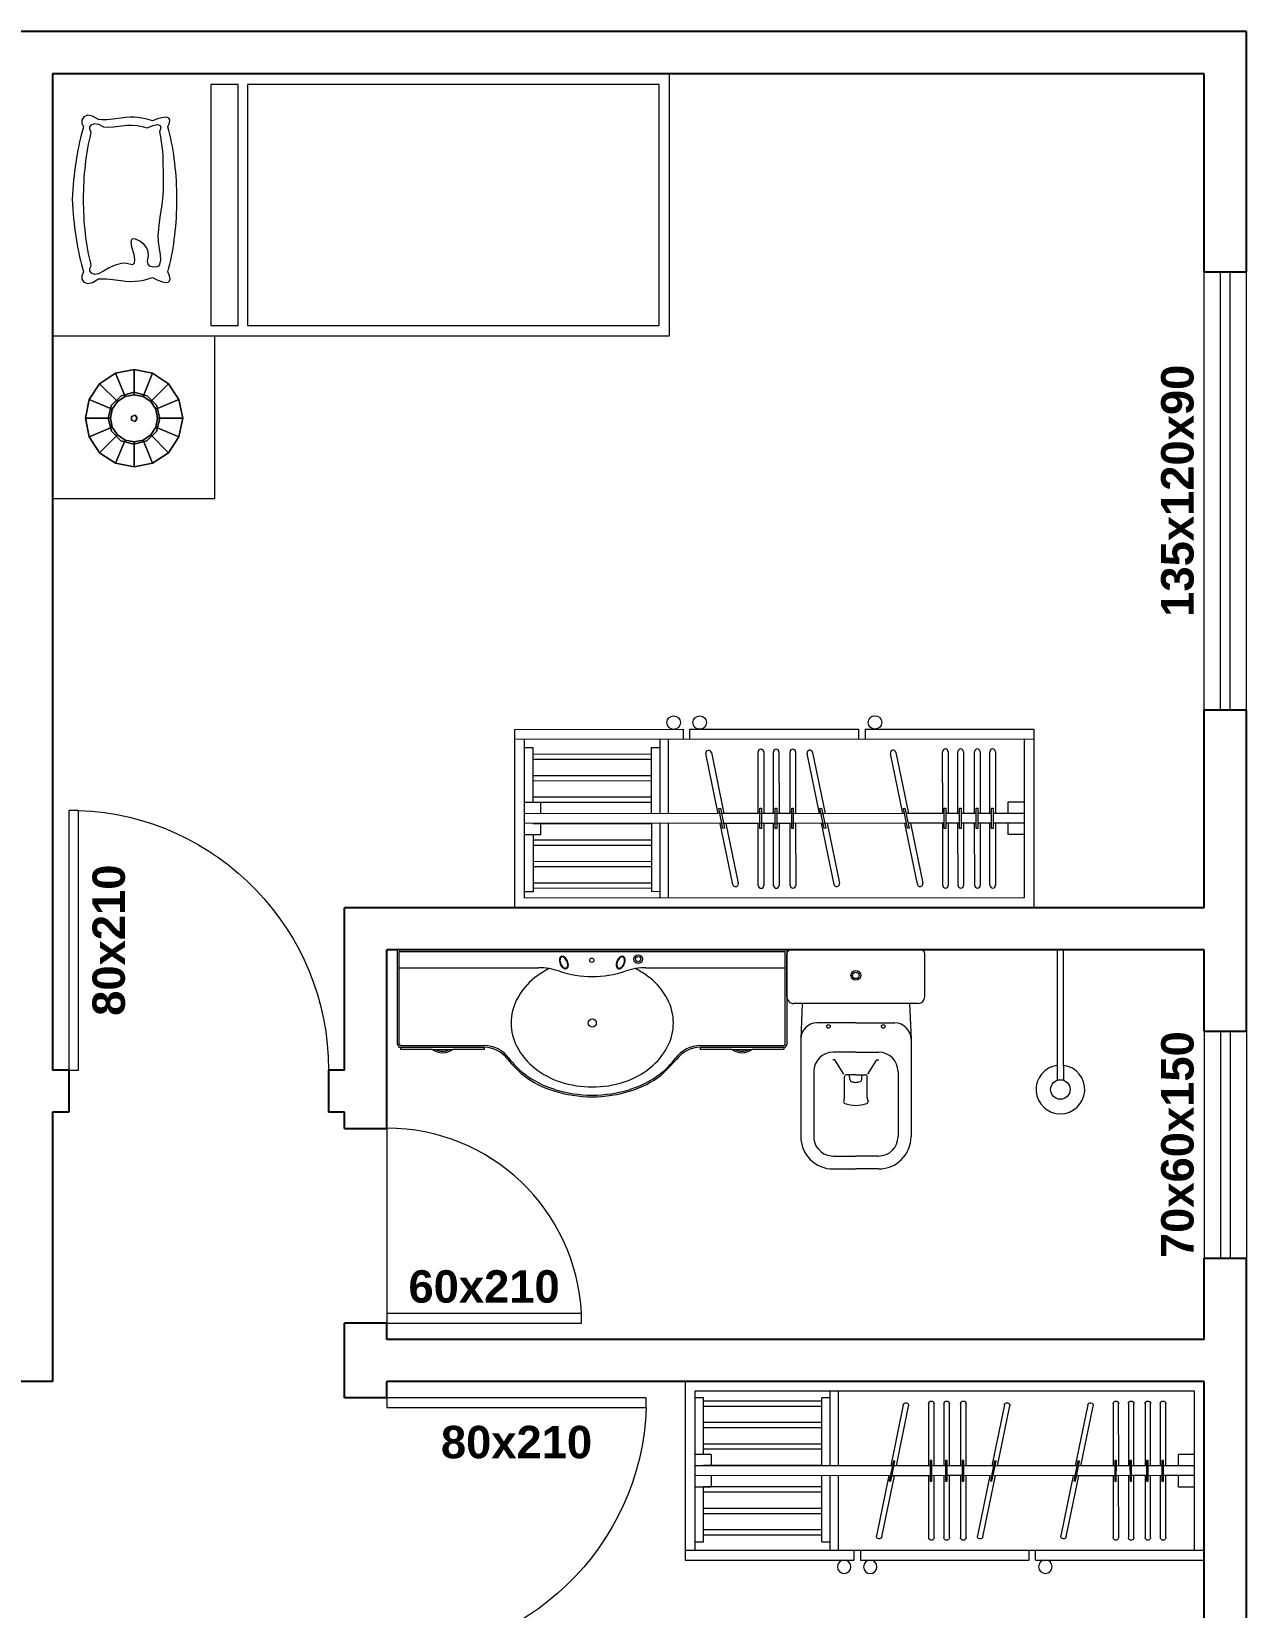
# Model space of a CAD drawing. Header units: centimetres. Extents: x -13202 to -12452, y 4339 to 5301.
# Drawn here: x -12826.3 to -12451.8, y 4815.8 to 5301.4 of the extents above; entities that cross this region are included whole.
import ezdxf

# ---------------------------------------------------------------- set-up
doc = ezdxf.new("R2010")
doc.units = ezdxf.units.CM
for name, color, linetype, lineweight in [('Cotas', 7, 'Continuous', 9), ('Janelas', 3, 'Continuous', 15), ('Mobília', 244, 'Continuous', 15), ('Paredes', 154, 'Continuous', 25), ('Piso', 253, 'Continuous', 9), ('Portas', 30, 'Continuous', 15)]:
    doc.layers.add(name, color=color, linetype=linetype, lineweight=lineweight)
doc.styles.add('texto', font='')
doc.styles.get('texto').set_extended_font_data('Arial', bold=True)
doc.dimstyles.new('Portas e Janelas', dxfattribs={"dimscale": 0, "dimtxt": 2, "dimasz": 2.5, "dimexe": 1.25, "dimexo": 2, "dimtad": 1, "dimtxsty": 'texto', "dimblk": 'OBLIQUE', "dimcen": 2.5, "dimse1": 1, "dimse2": 1, "dimsd1": 1, "dimsd2": 1, "dimclrt": 102, "dimadec": 0, "dimazin": 0, "dimtfac": 1, "dimtmove": 0, "dimatfit": 3, "dimfxl": 1, "dimarcsym": 0})

# ---------------------------------------------------------------- blocks, each defined once
blk = doc.blocks.new('*D2')
at = {"layer": 'Defpoints', "color": 0, "transparency": 16777216}
for p in [(-12464.83, 5227.41), (-12464.83, 5092.41), (-12464.83, 5092.41)]:
    blk.add_point(p, dxfattribs=at)
at = {"layer": 'Cotas', "color": 102, "transparency": 16777216, "insert": (-12473.06, 5159.91), "char_height": 10, "attachment_point": 5, "rotation": 90, "style": 'texto'}
blk.add_mtext('135x120x90', dxfattribs=at)
blk = doc.blocks.new('_Oblique')
at = {"color": 0, "linetype": 'ByBlock', "lineweight": -2}
blk.add_line((-0.5, -0.5), (0.5, 0.5), dxfattribs=at)
blk = doc.blocks.new('*D4')
at = {"layer": 'Defpoints', "color": 0, "transparency": 16777216}
for p in [(-12811.83, 5061.41), (-12794.23, 5061.41), (-12811.83, 4981.41)]:
    blk.add_point(p, dxfattribs=at)
at = {"layer": 'Cotas', "color": 102, "transparency": 16777216, "insert": (-12802.47, 5021.41), "char_height": 10, "attachment_point": 5, "rotation": 90, "style": 'texto'}
blk.add_mtext('80x210', dxfattribs=at)
blk = doc.blocks.new('*D5')
at = {"layer": 'Defpoints', "color": 0, "transparency": 16777216}
for p in [(-12464.83, 4993.41), (-12464.83, 4923.41), (-12464.83, 4923.41)]:
    blk.add_point(p, dxfattribs=at)
at = {"layer": 'Cotas', "color": 102, "transparency": 16777216, "insert": (-12473.06, 4958.41), "char_height": 10, "attachment_point": 5, "rotation": 90, "style": 'texto'}
blk.add_mtext('70x60x150', dxfattribs=at)
blk = doc.blocks.new('*D6')
at = {"layer": 'Defpoints', "color": 0, "transparency": 16777216}
for p in [(-12716.83, 4906.41), (-12656.83, 4906.41), (-12656.83, 4906.41)]:
    blk.add_point(p, dxfattribs=at)
at = {"layer": 'Cotas', "color": 102, "transparency": 16777216, "insert": (-12686.83, 4914.64), "char_height": 10, "attachment_point": 5, "style": 'texto'}
blk.add_mtext('60x210', dxfattribs=at)
blk = doc.blocks.new('*D7')
at = {"layer": 'Defpoints', "color": 0, "transparency": 16777216}
for p in [(-12716.83, 4877.41), (-12636.83, 4877.41), (-12636.83, 4858.46)]:
    blk.add_point(p, dxfattribs=at)
at = {"layer": 'Cotas', "color": 102, "transparency": 16777216, "insert": (-12676.83, 4866.69), "char_height": 10, "attachment_point": 5, "style": 'texto'}
blk.add_mtext('80x210', dxfattribs=at)
blk = doc.blocks.new('porta60')
blk.add_lwpolyline([(0, 0), (60, 0), (60, 3), (0, 3)], close=True)
blk.add_arc((0, 0), 60.07, 2.8624, 90)
blk = doc.blocks.new('janela135')
for p, q in [((0, 13), (135, 13)), ((0, 8), (135, 8)), ((0, 5), (135, 5)), ((0, 0), (135, 0))]:
    blk.add_line(p, q)
blk = doc.blocks.new('janela70')
for p, q in [((-13, 70), (-13, 0)), ((-8, 70), (-8, 0)), ((-5, 70), (-5, 0)), ((0, 70), (0, 0))]:
    blk.add_line(p, q)
blk = doc.blocks.new('porta80')
blk.add_lwpolyline([(0, 0), (-3, 0), (-3, 80), (0, 80)], close=True)
blk.add_arc((0, 0), 80.06, 92.1476, 180)
blk = doc.blocks.new('pia banheiro')
for p, q in [((-60, -29), (-60, 0)), ((-60, 0), (60, 0)), ((60, 0), (60, -29)), ((-59.5, -29), (-59.5, -0.5)), ((-59.5, -0.5), (59.5, -0.5)), ((59.5, -29), (59.5, -0.5)), ((-59.5, -5.5), (-16.56, -5.5)), ((16.56, -5.5), (59.5, -5.5)), ((-59, -29.5), (-33.32, -29.5)), ((-59, -30), (-33.32, -30)), ((-59, -30.7), (-59, -30)), ((-49.3, -30.7), (-59, -30.7)), ((-49.3, -30.7), (-48.32, -30.7)), ((-48.32, -30.7), (-44, -30.7)), ((-44, -30.7), (-43.02, -30.7)), ((-33.32, -30.7), (-43.02, -30.7)), ((-33.32, -30), (-33.32, -30.7)), ((33.32, -29.5), (59, -29.5)), ((33.32, -30.7), (33.32, -30)), ((33.32, -30), (59, -30)), ((43.02, -30.7), (33.32, -30.7)), ((43.02, -30.7), (44, -30.7)), ((44, -30.7), (48.32, -30.7)), ((48.32, -30.7), (49.3, -30.7)), ((59, -30.7), (49.3, -30.7)), ((59, -30), (59, -30.7))]:
    blk.add_line(p, q)
for centre, radius in [((-0.14, -3.19), 0.653), ((14.15, -2.83), 1.31), ((14.15, -2.83), 0.805), ((0, -22.5), 1.25)]:
    blk.add_circle(centre, radius)
for centre, radius, start, end in [((-7.89, -3.21), 2.26, 172.9335, 190.0869), ((-8.65, -3.12), 1.5, 148.4998, 172.9335), ((-6.84, -3.02), 3.33, 190.0869, 204.2101), ((-7.89, -3.21), 2.06, 172.9335, 190.0869), ((-8.65, -3.12), 1.3, 148.4998, 172.9335), ((-9.27, -2.74), 0.772, 114.2101, 148.4998), ((-6.84, -3.02), 3.13, 190.0869, 204.2101), ((-6.84, -3.02), 3.33, 204.2101, 218.3334), ((-9.27, -2.74), 0.572, 114.2101, 148.4998), ((-6.84, -3.02), 3.13, 204.2101, 218.3334), ((-9.27, -2.74), 0.772, 79.9205, 114.2101), ((-9.27, -2.74), 0.572, 79.9205, 114.2101), ((-9.4, -3.45), 1.3, 55.4867, 79.9205), ((-9.4, -3.45), 1.5, 55.4867, 79.9205), ((-9.83, -4.08), 2.06, 38.3334, 55.4867), ((-9.83, -4.08), 2.26, 38.3334, 55.4867), ((-10.67, -4.74), 3.13, 24.2101, 38.3334), ((-10.67, -4.74), 3.33, 24.2101, 38.3334), ((-10.67, -4.74), 3.13, 10.0869, 24.2101), ((-8.86, -4.65), 1.3, 328.4998, 352.9335), ((-10.67, -4.74), 3.33, 10.0869, 24.2101), ((-9.62, -4.56), 2.06, 352.9335, 10.0869), ((-8.86, -4.65), 1.5, 328.4998, 352.9335), ((-9.62, -4.56), 2.26, 352.9335, 10.0869), ((9.62, -4.56), 2.26, 169.9131, 187.0665), ((8.86, -4.65), 1.5, 187.0665, 211.5002), ((10.67, -4.74), 3.33, 155.7899, 169.9131), ((9.62, -4.56), 2.06, 169.9131, 187.0665), ((8.86, -4.65), 1.3, 187.0665, 211.5002), ((10.67, -4.74), 3.13, 155.7899, 169.9131), ((10.67, -4.74), 3.33, 141.6666, 155.7899), ((10.67, -4.74), 3.13, 141.6666, 155.7899), ((9.83, -4.08), 2.26, 124.5133, 141.6666), ((9.83, -4.08), 2.06, 124.5133, 141.6666), ((9.4, -3.45), 1.5, 100.0795, 124.5133), ((9.4, -3.45), 1.3, 100.0795, 124.5133), ((9.27, -2.74), 0.772, 65.7899, 100.0795), ((9.27, -2.74), 0.572, 65.7899, 100.0795), ((6.84, -3.02), 3.13, 321.6666, 335.7899), ((6.84, -3.02), 3.33, 321.6666, 335.7899), ((9.27, -2.74), 0.572, 31.5002, 65.7899), ((9.27, -2.74), 0.772, 31.5002, 65.7899), ((6.84, -3.02), 3.13, 335.7899, 349.9131), ((8.65, -3.12), 1.3, 7.0665, 31.5002), ((6.84, -3.02), 3.33, 335.7899, 349.9131), ((7.89, -3.21), 2.06, 349.9131, 7.0665), ((8.65, -3.12), 1.5, 7.0665, 31.5002), ((7.89, -3.21), 2.26, 349.9131, 7.0665), ((-4.81, -24.85), 20.77, 128.2804, 152.3071), ((-1.9, -28.54), 25.47, 116.5933, 128.2804), ((-16.56, -25.5), 20, 71.2758, 90), ((0, 23.35), 31.58, 251.2758, 270), ((-7.68, -3.69), 2.26, 218.3334, 235.4867), ((-7.68, -3.69), 2.06, 218.3334, 235.4867), ((-8.11, -4.31), 1.5, 235.4867, 259.9205), ((-8.11, -4.31), 1.3, 235.4867, 259.9205), ((-8.24, -5.03), 0.772, 259.9205, 294.2101), ((-8.24, -5.03), 0.572, 259.9205, 294.2101), ((-8.24, -5.03), 0.572, 294.2101, 328.4998), ((-8.24, -5.03), 0.772, 294.2101, 328.4998), ((0, 23.35), 31.58, 270, 288.7242), ((8.24, -5.03), 0.772, 211.5002, 245.7899), ((8.24, -5.03), 0.572, 211.5002, 245.7899), ((8.24, -5.03), 0.772, 245.7899, 280.0795), ((8.24, -5.03), 0.572, 245.7899, 280.0795), ((8.11, -4.31), 1.3, 280.0795, 304.5133), ((8.11, -4.31), 1.5, 280.0795, 304.5133), ((7.68, -3.69), 2.06, 304.5133, 321.6666), ((7.68, -3.69), 2.26, 304.5133, 321.6666), ((16.56, -25.5), 20, 90, 108.7242), ((1.9, -28.54), 25.47, 51.7196, 63.4067), ((4.81, -24.85), 20.77, 27.6929, 51.7196), ((-9.29, -22.5), 15.71, 152.3071, 180), ((9.29, -22.5), 15.71, 0, 27.6929), ((-9.29, -22.5), 15.71, 180, 207.6929), ((9.29, -22.5), 15.71, 332.3071, 0), ((-59, -29), 1, 180, 270), ((-59, -29), 0.5, 180, 270), ((59, -29), 1, 270, 0), ((59, -29), 0.5, 270, 0), ((-46.16, -26.27), 5.43, 234.6741, 305.3259), ((-46.16, -26.28), 4.92, 243.956, 296.044), ((-33.32, -39), 9.5, 36.445, 90), ((-33.32, -39), 9, 36.445, 90), ((-4.41, -17.13), 27.25, 217.3282, 231.9424), ((-6.51, -19.2), 23.83, 216.445, 232.8255), ((-4.81, -20.15), 20.77, 207.6929, 231.7196), ((4.81, -20.15), 20.77, 308.2804, 332.3071), ((6.51, -19.2), 23.83, 307.1745, 323.555), ((-180, 164.96), 286.21, 314.6708, 316.0586), ((33.32, -39), 9.5, 90, 143.555), ((33.32, -39), 9, 90, 143.555), ((46.16, -26.24), 5.45, 234.8702, 305.1298), ((46.16, -26.28), 4.92, 243.956, 296.044), ((-4.2, -17.16), 27.35, 231.5488, 253.8385), ((-2.57, -14), 30.35, 232.8255, 252.5617), ((-1.9, -16.46), 25.47, 231.7196, 251.8976), ((1.9, -16.46), 25.47, 288.1024, 308.2804), ((2.57, -14), 30.35, 287.4383, 307.1745), ((3.03, -14.9), 29.86, 287.1087, 307.504), ((0, -5.82), 39.43, 252.5617, 270), ((0, -5.82), 38.93, 252.5617, 270), ((0, -10.65), 31.58, 251.8976, 270), ((0, -10.65), 31.58, 270, 288.1024), ((0, -5.82), 38.93, 270, 287.4383), ((0.15, -6.8), 38.45, 269.7746, 287.6636)]:
    blk.add_arc(centre, radius, start, end)
blk = doc.blocks.new('chuveiro')
for p, q in [((35.57, 1), (0, 1)), ((0, 1), (0, -1)), ((35.57, 1), (40.17, 1)), ((0, -1), (35.57, -1)), ((35.57, -1), (40.17, -1))]:
    blk.add_line(p, q)
blk.add_circle((43, 0), 3)
blk.add_arc((43, 0), 7.5, 187.6623, 172.3377)
blk = doc.blocks.new('vaso sanitário')
for p, q in [((0, 20.05), (0, -20.05)), ((14.5, 21.25), (1.2, 21.25)), ((16.5, 19.25), (16.5, -19.25)), ((16.5, 16.51), (27.5, 17)), ((27.5, 17), (57.5, 17)), ((22.5, 0), (22.5, 12)), ((37.5, 13), (57.5, 13)), ((31.5, 0), (31.5, 7)), ((33.88, 6.44), (33.88, 7.13)), ((38.27, 3.68), (33.88, 6.44)), ((63.5, 7), (63.5, 0)), ((67.5, 7), (67.5, 0)), ((22.5, 0), (22.5, -12)), ((31.5, 0), (31.5, -7)), ((38.46, 0), (38.46, 2.98)), ((39.96, 1.86), (38.46, 1.98)), ((38.46, 0), (38.46, -2.98)), ((45.47, 3.48), (38.96, 3.48)), ((63.5, -7), (63.5, 0)), ((67.5, -7), (67.5, 0)), ((38.27, -3.68), (33.88, -6.44)), ((39.96, -1.86), (38.46, -1.98)), ((45.47, -3.48), (38.96, -3.48)), ((33.88, -6.44), (33.88, -7.13)), ((37.5, -13), (57.5, -13)), ((16.5, -16.51), (27.5, -17)), ((27.5, -17), (57.5, -17)), ((14.5, -21.25), (1.2, -21.25))]:
    blk.add_line(p, q)
for radius in [1.5, 1]:
    blk.add_circle((7.85, 0), radius)
for centre, radius, start, end in [((1.2, 20.05), 1.2, 90, 180), ((14.5, 19.25), 2, 0, 90), ((27.5, 12), 5, 90, 180), ((57.5, 7), 10, 0, 90), ((37.5, 7), 6, 90, 180), ((57.5, 7), 6, 0, 90), ((24.1, 8.44), 0.967, 164.5629, 180), ((24.1, 8.44), 0.967, 180, 195.4371), ((23.84, 8.51), 0.694, 146.3099, 164.5629), ((23.84, 8.36), 0.694, 195.4371, 213.6901), ((23.67, 8.62), 0.493, 121.8535, 146.3099), ((23.67, 8.25), 0.493, 213.6901, 238.1465), ((23.57, 8.79), 0.294, 90, 121.8535), ((23.57, 8.08), 0.294, 238.1465, 270), ((23.57, 8.79), 0.294, 58.1465, 90), ((23.57, 8.08), 0.294, 270, 301.8535), ((23.46, 8.62), 0.493, 33.6901, 58.1465), ((23.46, 8.25), 0.493, 301.8535, 326.3099), ((23.29, 8.51), 0.694, 15.4371, 33.6901), ((23.29, 8.36), 0.694, 326.3099, 344.5629), ((23.03, 8.44), 0.967, 0, 15.4371), ((23.03, 8.44), 0.967, 344.5629, 360), ((38.96, 2.98), 0.5, 90, 180), ((39.87, 1.19), 0.67, 14.1141, 81.8789), ((35.32, -0.45), 5.5, 4.685, 19.1599), ((35.32, 0.45), 5.5, 340.8401, 355.315), ((45.3, 6.95), 3.47, 272.8237, 292.69), ((46.83, 3.29), 0.5, 13.9425, 112.69), ((36.28, -0.19), 11.61, 0.9159, 18.0203), ((36.28, 0.19), 11.61, 341.9797, 359.0841), ((38.96, -2.98), 0.5, 180, 270), ((39.87, -1.19), 0.67, 278.1211, 345.8859), ((45.3, -6.95), 3.47, 67.31, 87.1763), ((46.83, -3.29), 0.5, 247.31, 346.0575), ((24.1, -8.44), 0.967, 164.5629, 180), ((24.1, -8.44), 0.967, 180, 195.4371), ((23.84, -8.36), 0.694, 146.3099, 164.5629), ((23.84, -8.51), 0.694, 195.4371, 213.6901), ((23.67, -8.25), 0.493, 121.8535, 146.3099), ((23.67, -8.62), 0.493, 213.6901, 238.1465), ((23.57, -8.08), 0.294, 90, 121.8535), ((23.57, -8.79), 0.294, 238.1465, 270), ((23.57, -8.08), 0.294, 58.1465, 90), ((23.57, -8.79), 0.294, 270, 301.8535), ((23.46, -8.25), 0.493, 33.6901, 58.1465), ((23.46, -8.62), 0.493, 301.8535, 326.3099), ((23.29, -8.36), 0.694, 15.4371, 33.6901), ((23.29, -8.51), 0.694, 326.3099, 344.5629), ((23.03, -8.44), 0.967, 0, 15.4371), ((23.03, -8.44), 0.967, 344.5629, 360), ((37.5, -7), 6, 180, 270), ((57.5, -7), 10, 270, 0), ((57.5, -7), 6, 270, 0), ((27.5, -12), 5, 180, 270), ((14.5, -19.25), 2, 270, 0), ((1.2, -20.05), 1.2, 180, 270)]:
    blk.add_arc(centre, radius, start, end)
blk = doc.blocks.new('cama solteiro')
for p, q in [((40.45, 0), (-40.45, 0)), ((-40.45, 0), (-40.45, -190)), ((40.45, -190), (40.45, 0)), ((40.45, 0), (90.45, 0)), ((40.45, -50), (40.45, 0)), ((90.45, 0), (90.45, -50)), ((-27.64, -10.75), (-27.11, -9.62)), ((-27.11, -9.62), (-26.18, -9.02)), ((-26.18, -9.02), (-25.17, -8.99)), ((-25.17, -8.99), (-24.11, -9.56)), ((-24.11, -9.56), (-22.98, -9.23)), ((-22.98, -9.23), (-21.82, -8.91)), ((-21.82, -8.91), (-20.64, -8.6)), ((-20.64, -8.6), (-19.44, -8.32)), ((-19.44, -8.32), (-18.21, -8.05)), ((-18.21, -8.05), (-16.96, -7.79)), ((-16.96, -7.79), (-15.7, -7.55)), ((-15.7, -7.55), (-14.4, -7.33)), ((-14.4, -7.33), (-13.09, -7.12)), ((-13.09, -7.12), (-11.75, -6.93)), ((-11.75, -6.93), (-10.39, -6.76)), ((-10.39, -6.76), (-9.01, -6.6)), ((-9.01, -6.6), (-7.6, -6.46)), ((-7.11, -9.7), (-8.43, -9.78)), ((-7.6, -6.46), (-6.17, -6.33)), ((-5.78, -9.64), (-7.11, -9.7)), ((-6.17, -6.33), (-4.72, -6.23)), ((-4.45, -9.59), (-5.78, -9.64)), ((-4.72, -6.23), (-3.24, -6.13)), ((-3.1, -9.57), (-4.45, -9.59)), ((-3.24, -6.13), (-1.74, -6.06)), ((-1.74, -9.56), (-3.1, -9.57)), ((-1.74, -6.06), (-0.24, -6.13)), ((-0.4, -9.57), (-1.74, -9.56)), ((0.93, -9.59), (-0.4, -9.57)), ((-0.24, -6.13), (1.25, -6.23)), ((2.26, -9.64), (0.93, -9.59)), ((1.25, -6.23), (2.71, -6.33)), ((3.57, -9.7), (2.26, -9.64)), ((2.71, -6.33), (4.14, -6.46)), ((4.88, -9.78), (3.57, -9.7)), ((4.14, -6.46), (5.56, -6.6)), ((5.56, -6.6), (6.94, -6.76)), ((6.94, -6.76), (8.3, -6.93)), ((8.3, -6.93), (9.64, -7.12)), ((9.64, -7.12), (10.95, -7.33)), ((10.95, -7.33), (12.24, -7.55)), ((12.24, -7.55), (13.5, -7.79)), ((13.5, -7.79), (14.74, -8.05)), ((14.74, -8.05), (15.95, -8.32)), ((15.95, -8.32), (17.14, -8.6)), ((17.14, -8.6), (18.31, -8.91)), ((18.31, -8.91), (19.45, -9.23)), ((19.45, -9.23), (20.56, -9.56)), ((20.56, -9.56), (21.8, -8.99)), ((21.8, -8.99), (22.88, -9.02)), ((22.88, -9.02), (23.75, -9.62)), ((23.75, -9.62), (24.18, -10.75)), ((-27.36, -12.25), (-27.64, -10.75)), ((-26.3, -14.12), (-27.36, -12.25)), ((-26.19, -15.18), (-26.3, -14.12)), ((-24.74, -12), (-25.12, -12.95)), ((-25.12, -12.95), (-24.9, -14.2)), ((-24.9, -14.2), (-24.11, -15.74)), ((-24.03, -11.48), (-24.74, -12)), ((-23.28, -11.45), (-24.03, -11.48)), ((-22.49, -11.93), (-23.28, -11.45)), ((-21.24, -11.64), (-22.49, -11.93)), ((-19.99, -11.36), (-21.24, -11.64)), ((-18.74, -11.11), (-19.99, -11.36)), ((-17.47, -10.88), (-18.74, -11.11)), ((-16.2, -10.66), (-17.47, -10.88)), ((-14.93, -10.47), (-16.2, -10.66)), ((-13.64, -10.29), (-14.93, -10.47)), ((-12.35, -10.14), (-13.64, -10.29)), ((-11.05, -10), (-12.35, -10.14)), ((-9.75, -9.88), (-11.05, -10)), ((-8.43, -9.78), (-9.75, -9.88)), ((6.18, -9.88), (4.88, -9.78)), ((7.48, -10), (6.18, -9.88)), ((8.76, -10.14), (7.48, -10)), ((10.04, -10.29), (8.76, -10.14)), ((11.3, -10.47), (10.04, -10.29)), ((12.56, -10.66), (11.3, -10.47)), ((13.82, -10.88), (12.56, -10.66)), ((15.06, -11.11), (13.82, -10.88)), ((16.3, -11.36), (15.06, -11.11)), ((17.53, -11.64), (16.3, -11.36)), ((18.75, -11.93), (17.53, -11.64)), ((19.55, -11.45), (18.75, -11.93)), ((20.32, -11.48), (19.55, -11.45)), ((21, -12), (20.32, -11.48)), ((20.37, -15.74), (21.19, -14.2)), ((21.39, -12.95), (21, -12)), ((21.19, -14.2), (21.39, -12.95)), ((22.75, -14.12), (22.71, -15.18)), ((23.85, -12.25), (22.75, -14.12)), ((24.18, -10.75), (23.85, -12.25)), ((-26.74, -20.99), (-26.42, -18.6)), ((-26.42, -18.6), (-26.24, -16.67)), ((-26.24, -16.67), (-26.19, -15.18)), ((-24.05, -18.76), (-24.36, -21.24)), ((-24.11, -15.74), (-23.97, -16.93)), ((-23.97, -16.93), (-24.05, -18.76)), ((18.21, -20.42), (18.68, -19.01)), ((18.68, -19.01), (19.4, -17.45)), ((19.4, -17.45), (20.37, -15.74)), ((22.71, -15.18), (22.79, -16.67)), ((22.79, -16.67), (22.99, -18.6)), ((22.99, -18.6), (23.31, -20.99)), ((-27.02, -23.93), (-26.93, -22.48)), ((-27.01, -25.36), (-27.02, -23.93)), ((-26.93, -22.48), (-26.74, -20.99)), ((-24.55, -22.91), (-24.58, -24.53)), ((-24.36, -21.24), (-24.55, -22.91)), ((10.52, -24.45), (11.33, -24.11)), ((11.33, -24.11), (12.88, -24.37)), ((17.98, -21.68), (18.21, -20.42)), ((17.99, -22.79), (17.98, -21.68)), ((18.25, -23.74), (17.99, -22.79)), ((18.42, -24.61), (18.25, -23.74)), ((23.31, -20.99), (23.47, -22.48)), ((23.47, -22.48), (23.54, -23.93)), ((23.54, -23.93), (23.5, -25.36)), ((-26.89, -26.76), (-27.01, -25.36)), ((-26.68, -28.13), (-26.89, -26.76)), ((-26.35, -29.48), (-26.68, -28.13)), ((-24.58, -24.53), (-24.46, -26.1)), ((-23.74, -29.12), (-24.5, -31.04)), ((-24.46, -26.1), (-24.18, -27.63)), ((-24.18, -27.63), (-23.74, -29.12)), ((10.46, -25.37), (10.52, -24.45)), ((11.13, -26.87), (10.46, -25.37)), ((12.06, -28.1), (11.13, -26.87)), ((13.13, -28.97), (12.06, -28.1)), ((12.88, -24.37), (15.19, -25)), ((14.35, -29.45), (13.13, -28.97)), ((15.19, -25), (16.89, -25.24)), ((16.89, -25.24), (17.97, -25.11)), ((17.97, -25.11), (18.42, -24.61)), ((23.14, -28.13), (22.8, -29.48)), ((23.37, -26.76), (23.14, -28.13)), ((23.5, -25.36), (23.37, -26.76)), ((-26.97, -34.09), (-26.6, -32.64)), ((-26.6, -32.64), (-25.92, -30.8)), ((-25.92, -30.8), (-26.35, -29.48)), ((-24.5, -31.04), (-24.76, -32.38)), ((-24.76, -32.38), (-24.52, -33.15)), ((-24.52, -33.15), (-23.76, -33.35)), ((-23.76, -33.35), (-22.49, -32.99)), ((-22.49, -32.99), (-20.97, -33.28)), ((-20.97, -33.28), (-19.47, -33.51)), ((-19.47, -33.51), (-17.99, -33.7)), ((-17.99, -33.7), (-16.53, -33.84)), ((-16.53, -33.84), (-15.09, -33.94)), ((-15.09, -33.94), (-13.68, -33.99)), ((-13.68, -33.99), (-12.26, -34.01)), ((-4.68, -34.05), (-2.89, -33.99)), ((-2.89, -33.99), (-0.89, -33.78)), ((-0.89, -33.78), (1.32, -33.43)), ((1.32, -33.43), (3.01, -33.13)), ((3.01, -33.13), (4.63, -32.9)), ((4.63, -32.9), (6.15, -32.73)), ((6.15, -32.73), (7.56, -32.61)), ((7.56, -32.61), (9.42, -32.47)), ((9.42, -32.47), (11.37, -32.55)), ((11.37, -32.55), (13.44, -32.86)), ((13.44, -32.86), (15.36, -33.17)), ((15.72, -29.56), (14.35, -29.45)), ((15.36, -33.17), (17, -33.22)), ((17.25, -29.3), (15.72, -29.56)), ((17, -33.22), (18.37, -32.99)), ((18.21, -29.42), (17.25, -29.3)), ((18.83, -30.02), (18.21, -29.42)), ((18.37, -32.99), (18.86, -32.78)), ((19.12, -31.05), (18.83, -30.02)), ((18.86, -32.78), (19.1, -32.14)), ((19.1, -32.14), (19.12, -31.05)), ((22.8, -29.48), (22.37, -30.8)), ((22.37, -30.8), (23.15, -32.47)), ((23.15, -32.47), (23.64, -33.84)), ((23.64, -33.84), (23.84, -34.89)), ((-27.03, -35.16), (-26.97, -34.09)), ((-26.77, -35.83), (-27.03, -35.16)), ((-26.2, -36.12), (-26.77, -35.83)), ((-25.32, -36.03), (-26.2, -36.12)), ((-24.11, -35.55), (-25.32, -36.03)), ((-22.94, -35.86), (-24.11, -35.55)), ((-21.74, -36.15), (-22.94, -35.86)), ((-20.53, -36.43), (-21.74, -36.15)), ((-19.3, -36.68), (-20.53, -36.43)), ((-18.06, -36.92), (-19.3, -36.68)), ((-16.79, -37.14), (-18.06, -36.92)), ((-15.51, -37.34), (-16.79, -37.14)), ((-14.22, -37.52), (-15.51, -37.34)), ((-12.9, -37.68), (-14.22, -37.52)), ((-11.57, -37.83), (-12.9, -37.68)), ((-12.26, -34.01), (-10.8, -34.03)), ((-10.22, -37.95), (-11.57, -37.83)), ((-10.8, -34.03), (-9.32, -34.04)), ((-8.85, -38.06), (-10.22, -37.95)), ((-9.32, -34.04), (-7.81, -34.05)), ((-7.47, -38.14), (-8.85, -38.06)), ((-7.81, -34.05), (-6.26, -34.05)), ((-6.06, -38.21), (-7.47, -38.14)), ((-6.26, -34.05), (-4.68, -34.05)), ((-4.64, -38.26), (-6.06, -38.21)), ((-3.2, -38.29), (-4.64, -38.26)), ((-1.74, -38.3), (-3.2, -38.29)), ((-0.3, -38.29), (-1.74, -38.3)), ((1.13, -38.26), (-0.3, -38.29)), ((2.55, -38.21), (1.13, -38.26)), ((3.94, -38.14), (2.55, -38.21)), ((5.32, -38.06), (3.94, -38.14)), ((6.68, -37.95), (5.32, -38.06)), ((8.03, -37.83), (6.68, -37.95)), ((9.36, -37.68), (8.03, -37.83)), ((10.67, -37.52), (9.36, -37.68)), ((11.97, -37.34), (10.67, -37.52)), ((13.24, -37.14), (11.97, -37.34)), ((14.51, -36.92), (13.24, -37.14)), ((15.75, -36.68), (14.51, -36.92)), ((16.98, -36.43), (15.75, -36.68)), ((18.19, -36.15), (16.98, -36.43)), ((19.38, -35.86), (18.19, -36.15)), ((20.56, -35.55), (19.38, -35.86)), ((21.8, -36.03), (20.56, -35.55)), ((22.74, -36.21), (21.8, -36.03)), ((23.4, -36.07), (22.74, -36.21)), ((23.76, -35.64), (23.4, -36.07)), ((23.84, -34.89), (23.76, -35.64)), ((-37.14, -48.73), (37.14, -48.73)), ((-37.14, -57.17), (-37.14, -48.73)), ((37.14, -48.73), (37.14, -57.17)), ((90.45, -50), (40.45, -50)), ((37.14, -57.17), (-37.14, -57.17)), ((-37.14, -60.04), (37.14, -60.04)), ((-37.14, -186.94), (-37.14, -60.04)), ((37.14, -60.04), (37.14, -186.94)), ((37.14, -186.94), (-37.14, -186.94)), ((-40.45, -190), (40.45, -190))]:
    blk.add_line(p, q)
for points in [[(60.6, -19.97, 32.49), (55.13, -14.5, 18), (51.88, -19.36, 18), (59.03, -22.32, 32.49)], [(59.03, -22.32, 32.49), (51.88, -19.36, 18), (55.13, -14.5, 18), (60.6, -19.97, 32.49)], [(62.96, -18.4, 32.49), (59.99, -11.24, 18), (55.13, -14.5, 18), (60.6, -19.97, 32.49)], [(60.6, -19.97, 32.49), (55.13, -14.5, 18), (59.99, -11.24, 18), (62.96, -18.4, 32.49)], [(65.73, -17.84, 32.49), (65.73, -10.1, 18), (59.99, -11.24, 18), (62.96, -18.4, 32.49)], [(62.96, -18.4, 32.49), (59.99, -11.24, 18), (65.73, -10.1, 18), (65.73, -17.84, 32.49)], [(68.51, -18.4, 32.49), (71.47, -11.24, 18), (65.73, -10.1, 18), (65.73, -17.84, 32.49)], [(65.73, -17.84, 32.49), (65.73, -10.1, 18), (71.47, -11.24, 18), (68.51, -18.4, 32.49)], [(70.87, -19.97, 32.49), (76.34, -14.5, 18), (71.47, -11.24, 18), (68.51, -18.4, 32.49)], [(68.51, -18.4, 32.49), (71.47, -11.24, 18), (76.34, -14.5, 18), (70.87, -19.97, 32.49)], [(72.44, -22.32, 32.49), (79.59, -19.36, 18), (76.34, -14.5, 18), (70.87, -19.97, 32.49)], [(70.87, -19.97, 32.49), (76.34, -14.5, 18), (79.59, -19.36, 18), (72.44, -22.32, 32.49)], [(59.03, -22.32, 32.49), (51.88, -19.36, 18), (50.73, -25.1, 18), (58.47, -25.1, 32.49)], [(58.47, -25.1, 32.49), (50.73, -25.1, 18), (51.88, -19.36, 18), (59.03, -22.32, 32.49)], [(58.79, -21.13), (61.7, -18.19), (61.7, -18.19, 3), (58.79, -21.13, 3)], [(61.7, -18.19), (65.69, -17.1), (65.69, -17.1, 3), (61.7, -18.19, 3)], [(65.69, -17.1), (69.69, -18.15), (69.69, -18.15, 3), (65.69, -17.1, 3)], [(69.69, -18.15), (72.63, -21.06), (72.63, -21.06, 3), (69.69, -18.15, 3)], [(72.99, -25.1, 32.49), (80.73, -25.1, 18), (79.59, -19.36, 18), (72.44, -22.32, 32.49)], [(72.44, -22.32, 32.49), (79.59, -19.36, 18), (80.73, -25.1, 18), (72.99, -25.1, 32.49)], [(57.73, -25.12), (58.79, -21.13), (58.79, -21.13, 3), (57.73, -25.12, 3)], [(72.63, -21.06), (73.73, -25.04), (73.73, -25.04, 3), (72.63, -21.06, 3)], [(58.47, -25.1, 32.49), (50.73, -25.1, 18), (51.88, -30.84, 18), (59.03, -27.88, 32.49)], [(59.03, -27.88, 32.49), (51.88, -30.84, 18), (50.73, -25.1, 18), (58.47, -25.1, 32.49)], [(59.03, -27.88, 32.49), (51.88, -30.84, 18), (55.13, -35.71, 18), (60.6, -30.24, 32.49)], [(60.6, -30.24, 32.49), (55.13, -35.71, 18), (51.88, -30.84, 18), (59.03, -27.88, 32.49)], [(58.81, -29.11), (57.73, -25.12), (57.73, -25.12, 3), (58.81, -29.11, 3)], [(61.74, -32.03), (58.81, -29.11), (58.81, -29.11, 3), (61.74, -32.03, 3)], [(64.78, -25.41, 3), (65.14, -24.3, 3), (65.14, -24.3, 20), (64.78, -25.41, 20)], [(65.74, -26.1, 3), (64.78, -25.41, 3), (64.78, -25.41, 20), (65.74, -26.1, 20)], [(65.14, -24.3, 3), (66.32, -24.29, 3), (66.32, -24.29, 20), (65.14, -24.3, 20)], [(66.69, -25.4, 3), (65.74, -26.1, 3), (65.74, -26.1, 20), (66.69, -25.4, 20)], [(66.32, -24.29, 3), (66.69, -25.4, 3), (66.69, -25.4, 20), (66.32, -24.29, 20)], [(72.69, -29.04), (69.8, -31.99), (69.8, -31.99, 3), (72.69, -29.04, 3)], [(70.87, -30.24, 32.49), (76.34, -35.71, 18), (79.59, -30.84, 18), (72.44, -27.88, 32.49)], [(72.44, -27.88, 32.49), (79.59, -30.84, 18), (76.34, -35.71, 18), (70.87, -30.24, 32.49)], [(72.44, -27.88, 32.49), (79.59, -30.84, 18), (80.73, -25.1, 18), (72.99, -25.1, 32.49)], [(72.99, -25.1, 32.49), (80.73, -25.1, 18), (79.59, -30.84, 18), (72.44, -27.88, 32.49)], [(73.73, -25.04), (72.69, -29.04), (72.69, -29.04, 3), (73.73, -25.04, 3)], [(60.6, -30.24, 32.49), (55.13, -35.71, 18), (59.99, -38.96, 18), (62.96, -31.81, 32.49)], [(62.96, -31.81, 32.49), (59.99, -38.96, 18), (55.13, -35.71, 18), (60.6, -30.24, 32.49)], [(62.96, -31.81, 32.49), (59.99, -38.96, 18), (65.73, -40.1, 18), (65.73, -32.36, 32.49)], [(65.73, -32.36, 32.49), (65.73, -40.1, 18), (59.99, -38.96, 18), (62.96, -31.81, 32.49)], [(65.81, -33.1), (61.74, -32.03), (61.74, -32.03, 3), (65.81, -33.1, 3)], [(65.73, -32.36, 32.49), (65.73, -40.1, 18), (71.47, -38.96, 18), (68.51, -31.81, 32.49)], [(68.51, -31.81, 32.49), (71.47, -38.96, 18), (65.73, -40.1, 18), (65.73, -32.36, 32.49)], [(69.8, -31.99), (65.81, -33.1), (65.81, -33.1, 3), (69.8, -31.99, 3)], [(68.51, -31.81, 32.49), (71.47, -38.96, 18), (76.34, -35.71, 18), (70.87, -30.24, 32.49)], [(70.87, -30.24, 32.49), (76.34, -35.71, 18), (71.47, -38.96, 18), (68.51, -31.81, 32.49)]]:
    blk.add_3dface(points)
for points, invisible_edges in [([(61.74, -32.03, 3), (58.79, -21.13, 3), (61.7, -18.19, 3)], 13), ([(61.74, -32.03, 3), (61.7, -18.19, 3), (65.69, -17.1, 3)], 13), ([(61.74, -32.03, 3), (65.69, -17.1, 3), (69.69, -18.15, 3)], 13), ([(61.74, -32.03, 3), (69.69, -18.15, 3), (72.63, -21.06, 3)], 13), ([(61.74, -32.03, 3), (57.73, -25.12, 3), (58.79, -21.13, 3)], 13), ([(69.8, -31.99, 3), (72.63, -21.06, 3), (73.73, -25.04, 3), (72.69, -29.04, 3)], 1), ([(61.74, -32.03, 3), (58.81, -29.11, 3), (57.73, -25.12, 3)], 12), ([(61.74, -32.03, 3), (69.8, -31.99, 3), (65.81, -33.1, 3)], 1)]:
    blk.add_3dface(points, dxfattribs=dict(invisible_edges=invisible_edges))
blk = doc.blocks.new('guarda roupas')
for p, q in [((-80.05, 54.93), (-28.05, 54.98)), ((-80, -0.07), (-80.05, 54.93)), ((-28.05, 51.98), (-28.05, 54.98)), ((-26.05, 54.98), (25.95, 55.02)), ((-26.05, 51.98), (-26.05, 54.98)), ((25.95, 55.02), (25.95, 52.02)), ((27.95, 55.02), (79.95, 55.07)), ((27.95, 55.02), (27.95, 52.02)), ((79.95, 55.07), (80, 0.07)), ((-80.05, 51.93), (79.95, 52.07)), ((-77, 2.93), (-77.05, 51.93)), ((-77.04, 49.37), (-74.45, 49.37)), ((-74.45, 49.37), (-74.43, 32.43)), ((-37.96, 49.4), (-35.37, 49.41)), ((-37.96, 49.4), (-37.95, 28.97)), ((-35.37, 51.97), (-35.35, 28.97)), ((-32.77, 51.97), (-32.75, 28.97)), ((76.95, 52.07), (77, 3.07)), ((-37.96, 47.29), (-74.45, 47.26)), ((-37.96, 45.68), (-74.44, 45.65)), ((-17.31, 28.98), (-21.12, 47.48)), ((-19.45, 47.82), (-15.56, 28.99)), ((-5.01, 29), (-5.02, 48.01)), ((-3.31, 48.01), (-3.29, 29)), ((-0.3, 29), (-0.31, 48.01)), ((1.4, 48.02), (1.42, 29)), ((4.83, 29), (4.81, 48.02)), ((6.52, 48.02), (6.54, 29.01)), ((13.86, 29.01), (10.05, 47.51)), ((11.73, 47.85), (15.61, 29.01)), ((39.56, 29.03), (35.74, 47.53)), ((37.42, 47.87), (41.3, 29.04)), ((51.86, 29.05), (51.84, 48.06)), ((53.56, 48.06), (53.57, 29.05)), ((56.57, 29.05), (56.56, 48.06)), ((58.27, 48.07), (58.28, 29.05)), ((61.7, 29.05), (61.68, 48.07)), ((63.39, 48.07), (63.41, 29.06)), ((66.41, 29.06), (66.39, 48.07)), ((68.1, 48.07), (68.12, 29.06)), ((-37.96, 40.68), (-74.44, 40.65)), ((-37.95, 39.07), (-74.44, 39.03)), ((-37.95, 34.07), (-74.43, 34.03)), ((-72.03, 32.44), (-77.03, 32.43)), ((-37.95, 32.45), (-74.43, 32.42)), ((-72.03, 28.94), (-72.03, 32.44)), ((-17.13, 30.58), (-16.65, 30.68)), ((-15.87, 24.42), (-17.13, 30.58)), ((-16.65, 30.68), (-15.38, 24.52)), ((-4.51, 24.37), (-4.51, 30.65)), ((-4.51, 30.65), (-4.02, 30.65)), ((-4.02, 30.65), (-4.01, 24.37)), ((0.2, 30.66), (0.7, 30.66)), ((0.2, 24.37), (0.2, 30.66)), ((0.7, 30.66), (0.7, 24.37)), ((5.32, 30.66), (5.82, 30.66)), ((5.33, 24.38), (5.32, 30.66)), ((5.82, 30.66), (5.82, 24.38)), ((14.04, 30.61), (14.53, 30.71)), ((15.31, 24.45), (14.04, 30.61)), ((14.53, 30.71), (15.8, 24.55)), ((39.73, 30.63), (40.22, 30.73)), ((41, 24.47), (39.73, 30.63)), ((40.22, 30.73), (41.49, 24.57)), ((52.36, 30.7), (52.85, 30.7)), ((52.36, 24.42), (52.36, 30.7)), ((52.85, 30.7), (52.86, 24.42)), ((57.07, 24.42), (57.07, 30.71)), ((57.07, 30.71), (57.56, 30.71)), ((57.56, 30.71), (57.57, 24.42)), ((62.2, 24.43), (62.19, 30.71)), ((62.19, 30.71), (62.69, 30.71)), ((62.69, 30.71), (62.69, 24.43)), ((66.9, 30.72), (67.4, 30.72)), ((66.91, 24.43), (66.9, 30.72)), ((67.4, 30.72), (67.4, 24.43)), ((76.97, 32.57), (71.97, 32.56)), ((71.97, 32.56), (71.97, 29.06)), ((40.06, 29.04), (-77.03, 28.93)), ((40.68, 26.04), (-77.02, 25.93)), ((-37.94, 25.84), (-74.43, 25.81)), ((-72.02, 22.44), (-72.02, 25.94)), ((-37.94, 25.97), (-37.92, 4.95)), ((-35.35, 25.97), (-35.33, 2.97)), ((-32.75, 25.97), (-32.73, 2.97)), ((-12.82, 7.18), (-16.7, 25.99)), ((-4.51, 29), (-16.3, 28.99)), ((-15.38, 24.52), (-15.87, 24.42)), ((-4.51, 26), (-15.68, 25.99)), ((-14.95, 25.99), (-11.14, 7.53)), ((-4.99, 6.87), (-5.01, 26)), ((-4.01, 24.37), (-4.51, 24.37)), ((0.2, 29), (-4.01, 29)), ((0.2, 26), (-4.01, 26)), ((-3.29, 26), (-3.28, 6.87)), ((-0.28, 6.87), (-0.29, 26)), ((0.7, 24.37), (0.2, 24.37)), ((5.32, 29), (0.7, 29)), ((5.33, 26), (0.7, 26)), ((1.42, 26), (1.44, 6.87)), ((4.85, 6.88), (4.83, 26)), ((5.82, 24.38), (5.33, 24.38)), ((6.54, 26.01), (6.56, 6.88)), ((18.36, 7.21), (14.48, 26.01)), ((15.8, 24.55), (15.31, 24.45)), ((16.23, 26.01), (20.03, 7.55)), ((44.05, 7.23), (40.17, 26.04)), ((52.36, 29.05), (40.57, 29.04)), ((41.49, 24.57), (41, 24.47)), ((52.36, 26.05), (41.19, 26.04)), ((41.92, 26.04), (45.73, 7.58)), ((51.88, 6.92), (51.86, 26.05)), ((52.86, 24.42), (52.36, 24.42)), ((57.07, 29.05), (52.85, 29.05)), ((57.07, 26.05), (52.86, 26.05)), ((53.58, 26.05), (53.59, 6.92)), ((56.59, 6.92), (56.57, 26.05)), ((57.57, 24.42), (57.07, 24.42)), ((62.19, 29.05), (57.57, 29.05)), ((62.2, 26.05), (57.57, 26.05)), ((58.29, 26.05), (58.3, 6.92)), ((61.72, 6.93), (61.7, 26.05)), ((62.69, 24.43), (62.2, 24.43)), ((66.9, 29.06), (62.69, 29.06)), ((66.91, 26.06), (62.69, 26.06)), ((63.41, 26.06), (63.43, 6.93)), ((66.43, 6.93), (66.41, 26.06)), ((67.4, 24.43), (66.91, 24.43)), ((76.97, 29.07), (67.4, 29.06)), ((76.98, 26.07), (67.4, 26.06)), ((68.12, 26.06), (68.14, 6.93)), ((71.98, 26.06), (71.98, 22.56)), ((-72.02, 22.44), (-77.02, 22.43)), ((-74.42, 22.43), (-74.41, 4.92)), ((-37.94, 20.84), (-74.42, 20.81)), ((76.98, 22.57), (71.98, 22.56)), ((-37.94, 19.22), (-74.42, 19.19)), ((-37.93, 14.22), (-74.42, 14.19)), ((-37.93, 12.61), (-74.42, 12.58)), ((-74.41, 4.92), (-77, 4.92)), ((-37.93, 7.61), (-74.41, 7.58)), ((-37.93, 6), (-74.41, 5.96)), ((-35.33, 4.96), (-37.92, 4.95)), ((80, 0.07), (-80, -0.07)), ((77, 3.07), (-77, 2.93))]:
    blk.add_line(p, q)
for centre in [(-31.07, 57.05), (-23.03, 57.06), (30.97, 57.1)]:
    blk.add_circle(centre, 2.08)
for centre, start, end in [((-4.17, 48.01), 0.0505, 180.0505), ((0.54, 48.02), 0.0505, 180.0505), ((5.67, 48.02), 0.0505, 180.0505), ((52.7, 48.06), 0.0505, 180.0505), ((57.41, 48.07), 0.0505, 180.0505), ((62.54, 48.07), 0.0505, 180.0505), ((67.25, 48.07), 0.0505, 180.0505), ((-20.29, 47.65), 11.6452, 191.6452), ((10.89, 47.68), 11.6452, 191.6452), ((36.58, 47.7), 11.6452, 191.6452), ((-11.98, 7.35), 191.6452, 11.6452), ((-4.13, 6.87), 180.0505, 0.0505), ((0.58, 6.87), 180.0505, 0.0505), ((5.7, 6.88), 180.0505, 0.0505), ((19.19, 7.38), 191.6452, 11.6452), ((44.89, 7.4), 191.6452, 11.6452), ((52.74, 6.92), 180.0505, 0.0505), ((57.45, 6.92), 180.0505, 0.0505), ((62.57, 6.93), 180.0505, 0.0505), ((67.28, 6.93), 180.0505, 0.0505)]:
    blk.add_arc(centre, 0.856, start, end)

msp = doc.modelspace()

# ---------------------------------------------------------------- linework, layer by layer
at = {"layer": 'Paredes'}
for p, q in [((-12451.828, 5301.412), (-13010.828, 5301.412)), ((-12451.828, 5227.412), (-12451.828, 5301.412)), ((-12464.828, 5288.412), (-12819.828, 5288.412)), ((-12819.828, 5288.412), (-12819.828, 4981.412)), ((-12464.828, 5227.412), (-12464.828, 5288.412)), ((-12464.828, 5227.412), (-12451.828, 5227.412)), ((-12464.828, 5031.412), (-12464.828, 5092.412)), ((-12464.828, 5092.412), (-12451.828, 5092.412)), ((-12451.828, 4993.412), (-12451.828, 5092.412)), ((-12464.828, 5031.412), (-12729.828, 5031.412)), ((-12729.828, 4981.412), (-12729.828, 5031.412)), ((-12464.828, 5018.412), (-12716.828, 5018.412)), ((-12716.828, 4963.412), (-12716.828, 5018.412)), ((-12464.828, 4993.412), (-12464.828, 5018.412)), ((-12464.828, 4993.412), (-12451.828, 4993.412)), ((-12814.828, 4981.412), (-12819.828, 4981.412)), ((-12814.828, 4981.412), (-12814.828, 4968.412)), ((-12729.828, 4981.412), (-12734.828, 4981.412)), ((-12734.828, 4981.412), (-12734.828, 4968.412)), ((-12819.828, 4968.412), (-12819.828, 4885.412)), ((-12814.828, 4968.412), (-12819.828, 4968.412)), ((-12729.828, 4968.412), (-12734.828, 4968.412)), ((-12729.828, 4963.412), (-12729.828, 4968.412)), ((-12729.828, 4963.412), (-12716.828, 4963.412)), ((-12464.828, 4898.412), (-12464.828, 4923.412)), ((-12464.828, 4923.412), (-12451.828, 4923.412)), ((-12451.828, 4795.412), (-12451.828, 4923.412)), ((-12716.828, 4903.412), (-12729.828, 4903.412)), ((-12729.828, 4880.412), (-12729.828, 4903.412)), ((-12716.828, 4898.412), (-12716.828, 4903.412)), ((-12464.828, 4898.412), (-12716.828, 4898.412)), ((-12819.828, 4885.412), (-12837.828, 4885.412)), ((-12464.828, 4885.412), (-12716.828, 4885.412)), ((-12716.828, 4880.412), (-12716.828, 4885.412)), ((-12464.828, 4795.412), (-12464.828, 4885.412)), ((-12716.828, 4880.412), (-12729.828, 4880.412))]:
    msp.add_line(p, q, dxfattribs=at)
at = {"layer": 'Piso'}
msp.add_line((-12716.828, 4963.412), (-12716.828, 4903.412), dxfattribs=at)

# ---------------------------------------------------------------- block references
at = {"layer": 'Janelas', "rotation": 90}
msp.add_blockref('janela135', (-12451.828, 5092.412), dxfattribs=at)
at = {"layer": 'Janelas'}
msp.add_blockref('janela70', (-12451.828, 4923.412), dxfattribs=at)
at = {"layer": 'Mobília', "xscale": -1}
for name, p, rotation in [('cama solteiro', (-12819.828, 5247.965), 90), ('guarda roupas', (-12544.828, 4885.412), 180.0504776565426)]:
    msp.add_blockref(name, p, dxfattribs=dict(at, rotation=rotation))
at = {"layer": 'Mobília'}
for name, p in [('guarda roupas', (-12597.328, 5031.412)), ('pia banheiro', (-12653.483, 5018.412))]:
    msp.add_blockref(name, p, dxfattribs=at)
at = {"layer": 'Mobília', "rotation": 270}
for name, p in [('vaso sanitário', (-12572.233, 5018.412)), ('chuveiro', (-12509.188, 5018.412))]:
    msp.add_blockref(name, p, dxfattribs=at)
at = {"layer": 'Portas', "xscale": -1}
msp.add_blockref('porta80', (-12814.828, 4981.412), dxfattribs=at)
at = {"layer": 'Portas'}
msp.add_blockref('porta60', (-12716.828, 4903.412), dxfattribs=at)
at = {"layer": 'Portas', "xscale": -1, "rotation": 270}
msp.add_blockref('porta80', (-12716.828, 4880.412), dxfattribs=at)

# ---------------------------------------------------------------- dimensions: what is measured, and where the dimension line sits
at = {"layer": 'Cotas'}
for base, p1, p2, text, picture, middle in [((-12464.828, 5092.412), (-12464.828, 5227.412), (-12464.828, 5092.412), '<>x120x90', '*D2', (-12473.062, 5159.912)), ((-12794.234, 5061.412), (-12811.828, 4981.412), (-12811.828, 5061.412), '<>x210', '*D4', (-12802.468, 5021.412))]:
    dim = msp.add_linear_dim(base=base, p1=p1, p2=p2, angle=90, text=text, dimstyle='Portas e Janelas', override={"dimscale": 5}, dxfattribs=at)
    dim.commit()
    dim.dimension.update_dxf_attribs({"geometry": picture, "text_midpoint": middle})
dim = msp.add_linear_dim(base=(-12464.828, 4923.412), p1=(-12464.828, 4993.412), p2=(-12464.828, 4923.412), angle=90, text='<>x60x150', dimstyle='Portas e Janelas', override={"dimscale": 5}, dxfattribs=at)
dim.commit()
dim.dimension.update_dxf_attribs({"geometry": '*D5', "text_midpoint": (-12464.828, 4958.412), "dimtype": 160})
dim = msp.add_linear_dim(base=(-12656.828, 4906.412), p1=(-12716.828, 4906.412), p2=(-12656.828, 4906.412), text='<>x210', dimstyle='Portas e Janelas', override={"dimscale": 5}, dxfattribs=at)
dim.commit()
dim.dimension.update_dxf_attribs({"geometry": '*D6', "text_midpoint": (-12686.828, 4906.412), "dimtype": 160})
dim = msp.add_linear_dim(base=(-12636.828, 4858.457), p1=(-12716.828, 4877.412), p2=(-12636.828, 4877.412), text='<>x210', dimstyle='Portas e Janelas', override={"dimscale": 5}, dxfattribs=at)
dim.commit()
dim.dimension.update_dxf_attribs({"geometry": '*D7', "text_midpoint": (-12676.828, 4866.691)})

doc.saveas('drawing.dxf')
